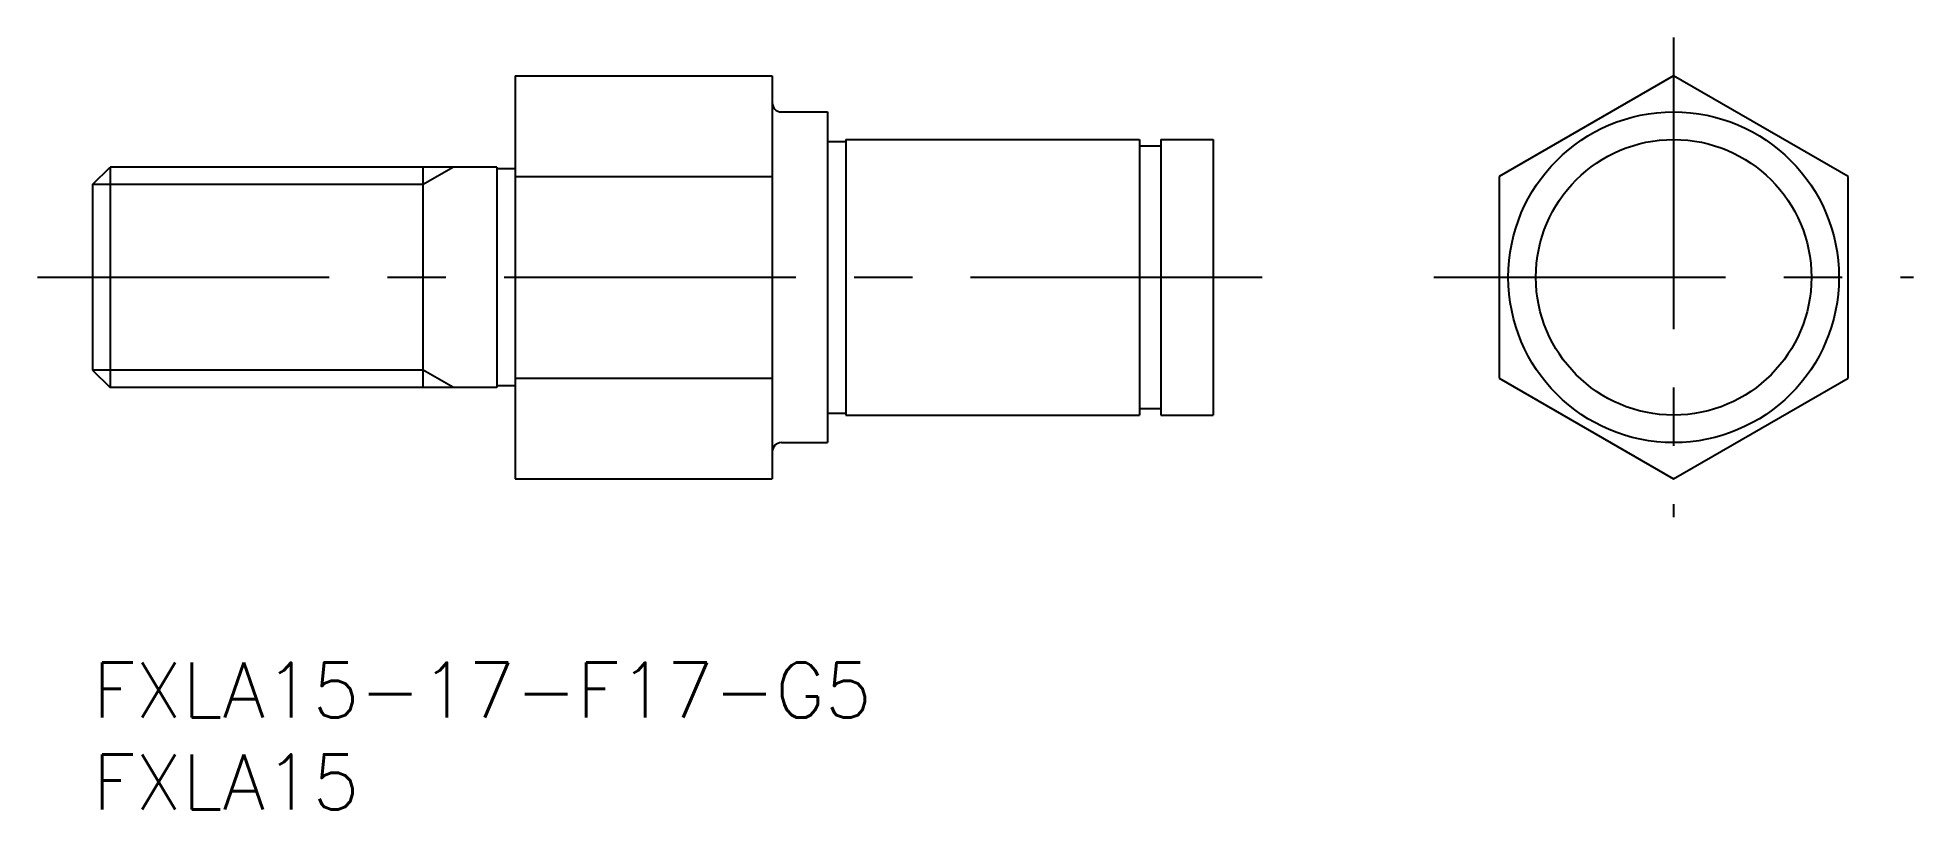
# Model space of a CAD drawing. Extents: x -3 to 99, y -8 to 34.
import ezdxf

# ---------------------------------------------------------------- set-up
doc = ezdxf.new("R2010")
doc.units = 0
doc.header["$LTSCALE"] = 0.5
doc.linetypes.add('CENTER', pattern=[50.8, 31.75, -6.35, 6.35, -6.35])
for name, color, linetype in [('MSM_CENTER', 1, 'CENTER'), ('MSM_CONTINUOUS', 7, 'CONTINUOUS'), ('MSM_NARROW', 5, 'CONTINUOUS'), ('MSM_PART_NUMBER', 7, 'CONTINUOUS')]:
    doc.layers.add(name, color=color, linetype=linetype)
doc.styles.get("Standard").update_dxf_attribs({"font": 'txt.shx', "height": 3, "bigfont": 'bigfont.shx'})

# ---------------------------------------------------------------- blocks, each defined once
blk = doc.blocks.new('*U10')
at = {"layer": 'MSM_PART_NUMBER'}
blk.add_text('FXLA15-17-F17-G5', height=3, dxfattribs=at).set_placement((0, -3))
blk = doc.blocks.new('*U11')
at = {"layer": 'MSM_PART_NUMBER'}
blk.add_text('FXLA15', height=3, dxfattribs=at).set_placement((0, -8))

msp = doc.modelspace()

# ---------------------------------------------------------------- linework, layer by layer
at = {"layer": 'MSM_CENTER'}
for p, q in [((86.07, 34.02), (86.07, 7.92)), ((-3, 20.97), (64.47, 20.97)), ((73.02, 20.97), (99.13, 20.97))]:
    msp.add_line(p, q, dxfattribs=at)
at = {"layer": 'MSM_CONTINUOUS'}
for p, q in [((23, 31.94), (23, 10)), ((23, 31.94), (37, 31.94)), ((37, 31.94), (37, 10)), ((86.07, 31.94), (76.57, 26.45)), ((95.57, 26.45), (86.07, 31.94)), ((37.5, 29.97), (40, 29.97)), ((40, 29.97), (40, 11.97)), ((40, 28.37), (41, 28.37)), ((41, 28.47), (57, 28.47)), ((41, 28.47), (41, 13.47)), ((57, 28.47), (57, 13.47)), ((57, 28.12), (58.15, 28.12)), ((58.15, 28.47), (58.15, 13.47)), ((58.15, 28.47), (61, 28.47)), ((61, 28.47), (61, 13.47)), ((0, 26.02), (0.95, 26.97)), ((0.95, 26.97), (0.95, 14.97)), ((22, 26.97), (0.95, 26.97)), ((18, 14.97), (18, 26.97)), ((22, 26.97), (22, 14.97)), ((23, 26.87), (22, 26.87)), ((0, 26.02), (0, 15.92)), ((23, 26.45), (37, 26.45)), ((76.57, 26.45), (76.57, 15.48)), ((95.57, 15.48), (95.57, 26.45)), ((0, 15.92), (0.95, 14.97)), ((23, 15.48), (37, 15.48)), ((76.57, 15.48), (86.07, 10)), ((86.07, 10), (95.57, 15.48)), ((22, 14.97), (0.95, 14.97)), ((23, 15.07), (22, 15.07)), ((40, 13.57), (41, 13.57)), ((41, 13.47), (57, 13.47)), ((57, 13.82), (58.15, 13.82)), ((58.15, 13.47), (61, 13.47)), ((37.5, 11.97), (40, 11.97)), ((23, 10), (37, 10))]:
    msp.add_line(p, q, dxfattribs=at)
for radius in [9, 7.5]:
    msp.add_circle((86.07, 20.97), radius, dxfattribs=at)
for centre, start, end in [((37.5, 30.47), 180, 270), ((37.5, 11.47), 90, 180)]:
    msp.add_arc(centre, 0.5, start, end, dxfattribs=at)
at = {"layer": 'MSM_NARROW'}
for p, q in [((19.64, 26.97), (18, 26.02)), ((18, 26.02), (0, 26.02)), ((18, 15.92), (0, 15.92)), ((19.64, 14.97), (18, 15.92))]:
    msp.add_line(p, q, dxfattribs=at)

# ---------------------------------------------------------------- block references
at = {"layer": 'MSM_CONTINUOUS'}
for name in ['*U10', '*U11']:
    msp.add_blockref(name, (0, 0), dxfattribs=at)

doc.saveas('drawing.dxf')
